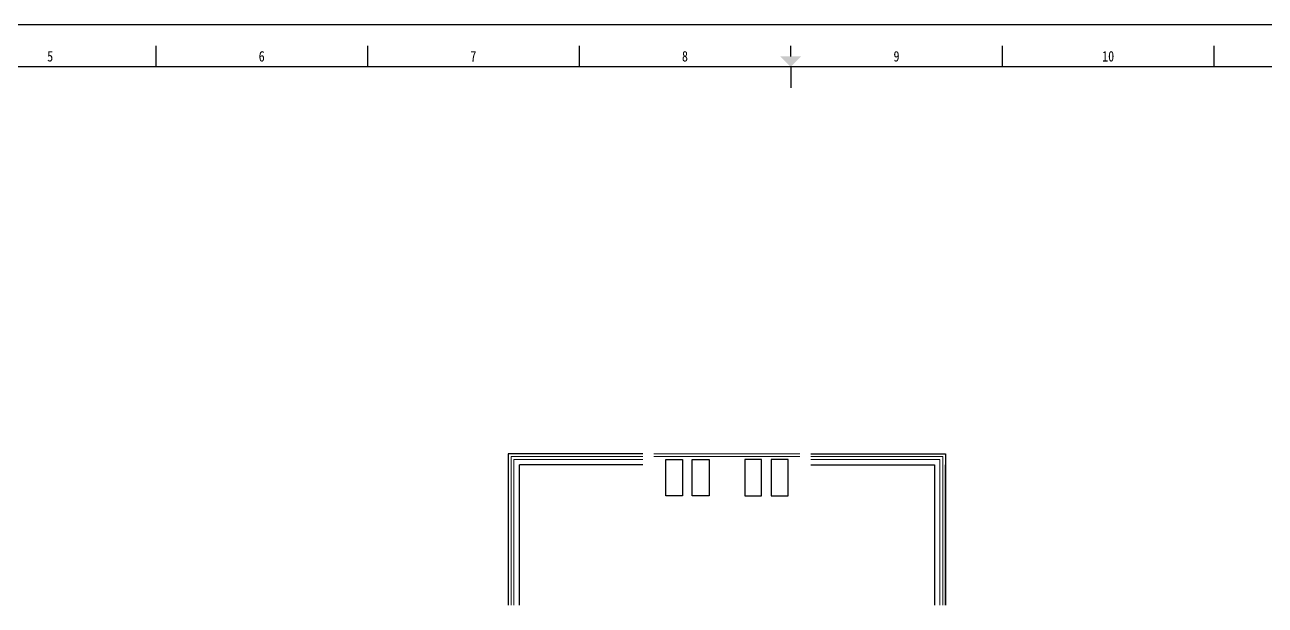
# Model space of a CAD drawing. Extents: x 109296 to 210174, y -14588 to 29909.
# Drawn here: x 127698 to 149819, y 19562 to 29909 of the extents above; entities that cross this region are included whole.
import ezdxf
from ezdxf.enums import TextEntityAlignment as Align

# ---------------------------------------------------------------- set-up
doc = ezdxf.new("R2010")
doc.units = 0
doc.header["$LTSCALE"] = 1000
doc.header["$MEASUREMENT"] = 0
for name, color, linetype in [('tk', 253, 'Continuous'), ('看线', 5, 'Continuous'), ('空调', 8, 'Continuous')]:
    doc.layers.add(name, color=color, linetype=linetype)
doc.layers.add('家具', color=33, linetype='Continuous', lineweight=9)
doc.styles.add('TKZ1', font='SIMHEI.TTF', dxfattribs={"width": 0.7})

# ---------------------------------------------------------------- blocks, each defined once
blk = doc.blocks.new('fasdf')
for p, q in [((405844, 733593), (342844, 733593)), ((363585, 733218), (363585, 732843)), ((367358, 733218), (367358, 732843)), ((371132, 733218), (371132, 732843)), ((374906, 733031), (374906, 733218)), ((378679, 733218), (378679, 732843)), ((382453, 733218), (382453, 732843)), ((405095, 732843), (344716, 732843)), ((374906, 732843), (374906, 732469))]:
    blk.add_line(p, q)
blk.add_solid([(374718, 733031), (375093, 733031), (374906, 732843)])
at = {"style": 'TKZ1', "width": 0.85}
for s, height, p in [('5', 187, (361698, 733031)), ('6', 187, (365471, 733031)), ('7', 187, (369245, 733031)), ('8', 187, (373019, 733031)), ('9', 187, (376792, 733031)), ('10', 187.3, (380566, 733031))]:
    blk.add_text(s, height=height, dxfattribs=at).set_placement(p, align=Align.MIDDLE)

msp = doc.modelspace()

# ---------------------------------------------------------------- linework, layer by layer
at = {"layer": '家具'}
for p, q in [((138919, 22262), (141519, 22262)), ((138919, 22212), (141519, 22212))]:
    msp.add_line(p, q, dxfattribs=at)
for points in [[(138719, 22212), (136369, 22212), (136369, 19562)], [(138719, 22162), (136419, 22162), (136419, 19562)], [(141719, 22212), (144069, 22212), (144069, 19562)], [(141719, 22162), (144019, 22162), (144019, 19562)]]:
    msp.add_lwpolyline(points, dxfattribs=at)
at = {"layer": '看线'}
for p, q in [((136519, 19562), (136519, 22062)), ((138719, 22062), (136519, 22062)), ((144119, 19562), (144119, 22062))]:
    msp.add_line(p, q, dxfattribs=at)
for points in [[(138719, 22262), (136319, 22262), (136319, 19562)], [(141719, 22262), (144119, 22262), (144119, 19562)], [(141719, 22062), (143919, 22062), (143919, 19562)]]:
    msp.add_lwpolyline(points, dxfattribs=at)
at = {"layer": '空调'}
for points in [[(139129, 22162), (139429, 22162), (139429, 21512), (139129, 21512)], [(139600, 22162), (139900, 22162), (139900, 21512), (139600, 21512)], [(140838, 22162), (140538, 22162), (140538, 21512), (140838, 21512)], [(141309, 22162), (141009, 22162), (141009, 21512), (141309, 21512)]]:
    msp.add_lwpolyline(points, close=True, dxfattribs=at)

# ---------------------------------------------------------------- block references
at = {"layer": 'tk'}
msp.add_blockref('fasdf', (-233548, -703684), dxfattribs=at)

doc.saveas('drawing.dxf')
